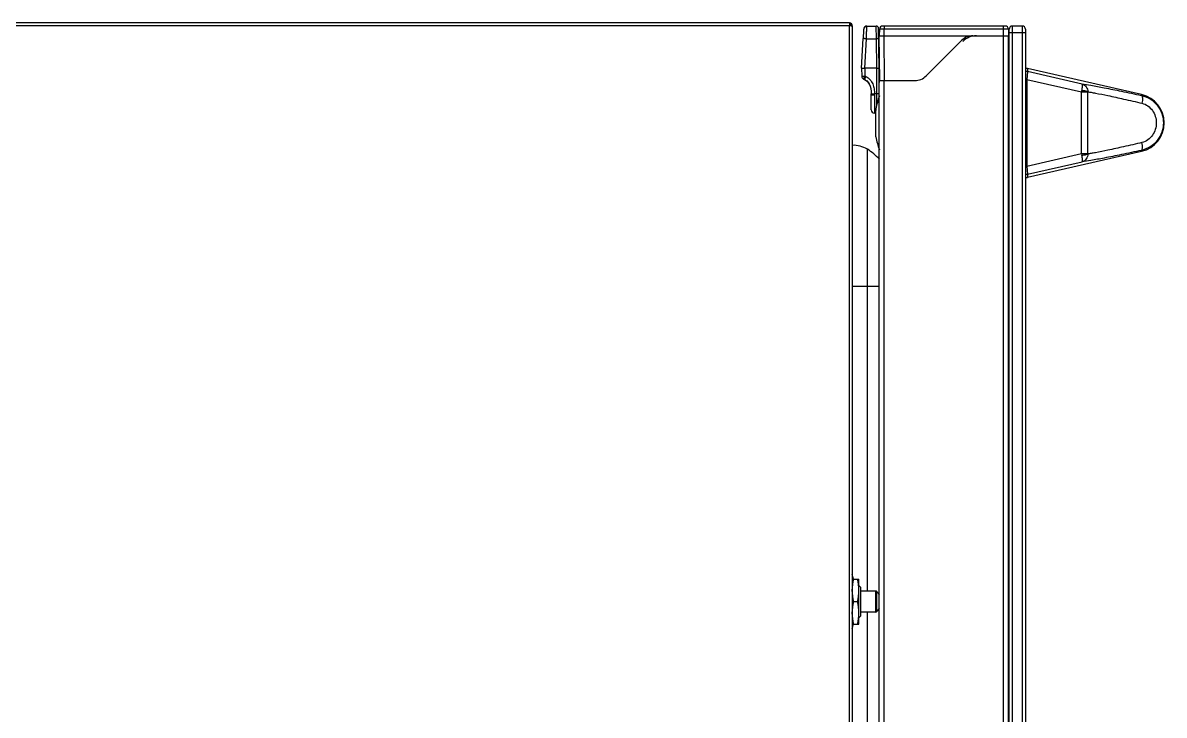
# Model space of a CAD drawing. Header units: millimetres. Extents: x 406 to 4339, y 342 to 2993.
# Drawn here: x 3985 to 4338.6, y 1761.3 to 1975.8 of the extents above; entities that cross this region are included whole.
import ezdxf

# ---------------------------------------------------------------- set-up
doc = ezdxf.new("R2010")
doc.units = ezdxf.units.MM
doc.header["$LTSCALE"] = 256.666667
doc.layers.get('0').update_dxf_attribs({"linetype": 'CONTINUOUS'})
doc.layers.add('ASSI', color=7, linetype='CONTINUOUS')
doc.layers.add('GEOM', color=7, linetype='CONTINUOUS')

msp = doc.modelspace()

# ---------------------------------------------------------------- linework, layer by layer
at = {"color": 7, "linetype": 'Continuous'}
for p, q in [((4241.14, 1975.77), (3692.74, 1975.77)), ((4241.6, 1974.87), (4241.04, 1974.87)), ((4241.14, 1975.77), (4241.14, 1974.87)), ((4241.6, 1975.58), (4241.14, 1974.99)), ((4241.6, 1974.87), (4241.94, 1974.87)), ((4241.94, 1974.77), (4241.94, 1574.67)), ((4245.45, 1973.2), (4245.43, 1972.89)), ((4245.47, 1973.44), (4245.45, 1973.2)), ((4245.48, 1973.55), (4245.47, 1973.44)), ((4245.49, 1973.71), (4245.48, 1973.63)), ((4245.48, 1973.63), (4245.48, 1973.55)), ((4245.5, 1973.77), (4245.49, 1973.71)), ((4245.51, 1973.89), (4245.5, 1973.83)), ((4245.5, 1973.83), (4245.5, 1973.77)), ((4245.53, 1973.97), (4245.51, 1973.89)), ((4245.55, 1974.07), (4245.53, 1973.97)), ((4245.6, 1974.2), (4245.55, 1974.07)), ((4245.68, 1974.33), (4245.6, 1974.2)), ((4245.78, 1974.46), (4245.68, 1974.33)), ((4245.92, 1974.57), (4245.78, 1974.46)), ((4246.08, 1974.67), (4245.92, 1974.57)), ((4246.26, 1974.73), (4246.08, 1974.67)), ((4246.46, 1974.77), (4246.26, 1974.73)), ((4246.5, 1974.77), (4246.46, 1974.77)), ((4246.5, 1974.77), (4249.38, 1974.77)), ((4250.34, 1961.77), (4250.13, 1974.03)), ((4250.38, 1973.78), (4250.34, 1971.77)), ((4289.34, 1974.77), (4251.38, 1974.77)), ((4290.34, 1973.77), (4290.34, 1633.77)), ((4290.59, 1631.77), (4290.59, 1973.77)), ((4294.59, 1974.77), (4291.59, 1974.77)), ((4295.59, 1973.77), (4295.59, 1631.77)), ((4244.84, 1961.77), (4245.32, 1970.87)), ((4245.37, 1971.85), (4245.32, 1970.87)), ((4245.41, 1972.52), (4245.37, 1971.85)), ((4245.43, 1972.89), (4245.41, 1972.52)), ((4250.46, 1957.87), (4250.34, 1971.77)), ((4250.34, 1634.27), (4250.34, 1971.77)), ((4251.84, 1971.77), (4290.59, 1971.77)), ((4264.86, 1959.33), (4275.83, 1970.3)), ((4288.84, 1971.77), (4290.34, 1971.77)), ((4290.34, 1633.77), (4290.34, 1971.77)), ((4244.84, 1961.77), (4244.89, 1959.23)), ((4249.59, 1961.77), (4245.85, 1961.77)), ((4250.3, 1952.99), (4250.34, 1961.77)), ((4331.6, 1953.54), (4296.2, 1961.63)), ((4245.48, 1958.33), (4245.8, 1958.19)), ((4245.8, 1958.19), (4246.27, 1957.91)), ((4245.89, 1958.15), (4246.08, 1958.02)), ((4246.27, 1957.91), (4246.76, 1957.45)), ((4246.3, 1957.88), (4246.34, 1957.85)), ((4246.34, 1957.85), (4246.81, 1957.38)), ((4246.76, 1957.45), (4247.17, 1956.86)), ((4246.81, 1957.38), (4247.2, 1956.8)), ((4247.17, 1956.86), (4247.47, 1956.17)), ((4247.2, 1956.8), (4247.49, 1956.12)), ((4247.47, 1956.17), (4247.68, 1955.39)), ((4247.49, 1956.12), (4247.69, 1955.37)), ((4250.34, 1957.87), (4261.32, 1957.87)), ((4247.68, 1955.39), (4247.8, 1954.54)), ((4247.8, 1954.54), (4247.84, 1953.73)), ((4247.84, 1953.73), (4247.84, 1953.68)), ((4247.84, 1948.77), (4247.84, 1953.73)), ((4247.84, 1953.68), (4247.84, 1953.55)), ((4249.24, 1947.77), (4248.84, 1947.77)), ((4296.2, 1927.91), (4331.6, 1935.99)), ((4242.36, 1803.47), (4244.04, 1803.47)), ((4244.04, 1803.45), (4244.04, 1803.47)), ((4244.04, 1789.48), (4244.04, 1803.45)), ((4244.54, 1800.97), (4244.04, 1801.47)), ((4244.54, 1800.97), (4244.54, 1791.97)), ((4242.44, 1796.47), (4243.54, 1796.47)), ((4242.36, 1789.47), (4244.04, 1789.47)), ((4244.54, 1791.97), (4244.04, 1791.47)), ((4244.04, 1789.48), (4244.04, 1789.47))]:
    msp.add_line(p, q, dxfattribs=at)
at = {"color": 9, "linetype": 'Continuous'}
for p, q in [((4241.04, 1974.87), (3692.84, 1974.87)), ((4241.04, 1974.87), (4241.04, 1574.67)), ((4249.43, 1970.84), (4249.38, 1974.77)), ((4251.84, 1971.77), (4251.88, 1973.78)), ((4251.88, 1974.77), (4251.88, 1973.78)), ((4288.84, 1973.78), (4251.88, 1973.78)), ((4288.84, 1971.77), (4288.84, 1974.77)), ((4291.59, 1630.77), (4291.59, 1974.77)), ((4294.59, 1974.77), (4294.59, 1630.77)), ((4245.85, 1961.77), (4246.32, 1970.84)), ((4246.32, 1970.84), (4249.43, 1970.84)), ((4249.59, 1961.77), (4249.43, 1970.84)), ((4251.96, 1957.87), (4251.84, 1971.77)), ((4290.59, 1972.77), (4295.59, 1972.77)), ((4245.85, 1961.77), (4245.89, 1959.24)), ((4249.56, 1953.74), (4249.59, 1961.77)), ((4296.2, 1960.67), (4296.09, 1958.14)), ((4296.2, 1961.63), (4296.2, 1960.67)), ((4313.16, 1956.8), (4296.2, 1960.67)), ((4296.09, 1958.14), (4295.59, 1958.14)), ((4312.99, 1954.28), (4296.09, 1958.14)), ((4296.09, 1958.14), (4296.09, 1931.4)), ((4247.84, 1953.73), (4247.84, 1953.73)), ((4249.56, 1953.74), (4248.84, 1953.74)), ((4248.84, 1953.45), (4248.84, 1947.77)), ((4249.54, 1950.27), (4249.56, 1953.74)), ((4314.92, 1954.28), (4312.99, 1954.28)), ((4312.99, 1935.26), (4312.99, 1954.28)), ((4314.92, 1935.26), (4314.92, 1954.28)), ((4331.6, 1953.54), (4331.54, 1953.27)), ((4246.64, 1799.72), (4246.64, 1936.61)), ((4296.09, 1931.4), (4312.99, 1935.26)), ((4312.99, 1935.26), (4314.92, 1935.26)), ((4331.6, 1935.99), (4331.54, 1936.26)), ((4296.09, 1931.4), (4295.59, 1931.4)), ((4296.09, 1931.4), (4296.2, 1928.86)), ((4296.2, 1928.86), (4313.16, 1932.73)), ((4296.2, 1928.86), (4296.2, 1927.91)), ((4241.94, 1894.14), (4250.34, 1894.14)), ((4249.24, 1793.22), (4249.24, 1799.72)), ((4249.6, 1793.36), (4249.6, 1799.57)), ((4246.64, 1699.27), (4246.64, 1793.22))]:
    msp.add_line(p, q, dxfattribs=at)
at = {"color": 7, "linetype": 'Continuous'}
for centre, radius, start, end in [((4241.04, 1974.87), 0.9, 0, 83.6203), ((4246.51, 1973.77), 1, 90.4541, 176.9982), ((4249.38, 1974.02), 0.75, 1.001, 90), ((4251.38, 1973.77), 1, 90, 179), ((4289.34, 1973.77), 1, 0, 89.9998), ((4291.59, 1973.77), 1, 90, 180), ((4294.59, 1973.77), 1, 0, 90), ((4279.36, 1966.77), 5, 90, 135), ((4280.44, 1965.77), 6, 90.0003, 135), ((4250.54, 1965.02), 0.25, 180.9962, 218.1097), ((4245.89, 1959.24), 1, 180.9941, 245.722), ((4261.32, 1962.87), 5, 270, 315), ((4250.82, 1957.27), 0.5, 164.5487, 167.2196), ((4329.59, 1944.77), 9, 282.8697, 77.1303), ((4248.84, 1948.77), 1, 180, 270), ((4242.4, 1929.82), 8, 58.0041, 93.2946), ((4237.26, 1921.6), 17.7, 42.3058, 58.0041), ((4249.24, 1799.22), 0.5, 45.026, 90), ((4246.06, 1796.03), 5, 30.744, 45.026), ((4249.24, 1793.72), 0.5, 270, 314.974), ((4246.06, 1796.9), 5, 314.974, 329.256)]:
    msp.add_arc(centre, radius, start, end, dxfattribs=at)
at = {"color": 9, "linetype": 'Continuous'}
for centre, radius, start, end in [((4174.56, 1801.01), 173.56, 65.6185, 65.7351), ((4296.09, 1960.19), 0.5, 77.1361, 179.9664), ((4252.47, 1957.26), 2.15, 172.3288, 179.7745), ((4226.23, 1953.45), 22.61, 0.007, 0.733), ((4355.36, 1946.62), 43.06, 169.1269, 169.759), ((4316.97, 1954.28), 2.05, 177.3016, 180.0146), ((4355.02, 1942.85), 42.71, 190.2384, 190.8757), ((4316.97, 1935.26), 2.05, 179.9852, 182.6986), ((4296.09, 1929.35), 0.5, 180.0336, 282.8639)]:
    msp.add_arc(centre, radius, start, end, dxfattribs=at)
at = {"color": 7, "linetype": 'Continuous'}
for centre, start_param, end_param in [((4296.09, 1961.14), -0.224479, 1.570796), ((4296.09, 1928.39), 1.570796, 3.366071)]:
    msp.add_ellipse(centre, major_axis=(0, 0.5), ratio=0.999359, start_param=start_param, end_param=end_param, dxfattribs=at)
for points, knots in [([(4241.6, 1974.87), (4241.62, 1974.86), (4241.71, 1974.85), (4241.79, 1974.83), (4241.85, 1974.82)], [0, 0, 0, 0, 0.299271, 1, 1, 1, 1]), ([(4241.85, 1974.82), (4241.88, 1974.81), (4241.91, 1974.8), (4241.94, 1974.78), (4241.94, 1974.77)], [0, 0, 0, 0, 0.680679, 1, 1, 1, 1]), ([(4250.34, 1971.77), (4250.49, 1971.77), (4250.99, 1971.77), (4251.49, 1971.77), (4251.84, 1971.77)], [0, 0, 0, 0, 0.29288, 1, 1, 1, 1]), ([(4244.84, 1961.77), (4244.75, 1961.77), (4245.51, 1961.77), (4245.61, 1961.77), (4245.85, 1961.77)], [0, 0, 0, 0, 0.291528, 1, 1, 1, 1]), ([(4249.59, 1961.77), (4249.69, 1961.77), (4249.94, 1961.77), (4250.19, 1961.77), (4250.34, 1961.77)], [0, 0, 0, 0, 0.382731, 1, 1, 1, 1]), ([(4242.44, 1796.47), (4242.14, 1797.61), (4241.76, 1799.97), (4242.14, 1802.33), (4242.44, 1803.47)], [0, 0, 0, 0, 0.5, 1, 1, 1, 1]), ([(4243.54, 1796.47), (4243.84, 1797.61), (4244.23, 1799.97), (4243.84, 1802.33), (4243.54, 1803.47)], [0, 0, 0, 0, 0.5, 1, 1, 1, 1]), ([(4242.44, 1789.47), (4242.14, 1790.61), (4241.76, 1792.97), (4242.14, 1795.33), (4242.44, 1796.47)], [0, 0, 0, 0, 0.5, 1, 1, 1, 1]), ([(4243.54, 1789.47), (4243.84, 1790.61), (4244.23, 1792.97), (4243.84, 1795.33), (4243.54, 1796.47)], [0, 0, 0, 0, 0.5, 1, 1, 1, 1])]:
    msp.add_open_spline(points, degree=3, knots=knots, dxfattribs=at)
at = {"color": 9, "linetype": 'Continuous'}
for points, knots in [([(4246.32, 1970.84), (4246.33, 1971.09), (4246.35, 1971.6), (4246.38, 1972.33), (4246.41, 1973), (4246.43, 1973.58), (4246.45, 1974.01), (4246.47, 1974.29), (4246.48, 1974.46), (4246.49, 1974.58), (4246.49, 1974.68), (4246.5, 1974.73), (4246.5, 1974.77), (4246.51, 1974.77)], [0, 0, 0, 0, 0.195851, 0.383692, 0.556476, 0.707714, 0.831723, 0.88201, 0.923839, 0.956802, 0.980603, 0.995016, 1, 1, 1, 1]), ([(4251.88, 1973.78), (4251.69, 1973.79), (4251.41, 1973.79), (4251.06, 1973.79), (4250.83, 1973.79), (4250.67, 1973.79), (4250.56, 1973.79), (4250.5, 1973.79), (4250.45, 1973.79), (4250.41, 1973.79), (4250.39, 1973.78), (4250.38, 1973.79), (4250.38, 1973.78)], [0, 0, 0, 0, 0.382583, 0.555423, 0.70692, 0.831259, 0.881702, 0.923666, 0.956733, 0.980603, 0.995042, 1, 1, 1, 1]), ([(4290.34, 1973.77), (4290.34, 1973.77), (4290.33, 1973.77), (4290.31, 1973.77), (4290.27, 1973.77), (4290.22, 1973.77), (4290.16, 1973.77), (4290.05, 1973.78), (4289.89, 1973.78), (4289.67, 1973.78), (4289.31, 1973.78), (4289.03, 1973.78), (4288.84, 1973.78)], [0, 0, 0, 0, 0.004954, 0.019386, 0.043253, 0.076319, 0.118282, 0.168726, 0.293067, 0.44457, 0.617415, 1, 1, 1, 1]), ([(4246.32, 1970.84), (4246.19, 1970.84), (4246.01, 1970.85), (4245.77, 1970.86), (4245.62, 1970.87), (4245.5, 1970.87), (4245.41, 1970.88), (4245.36, 1970.87), (4245.32, 1970.88), (4245.32, 1970.87)], [0, 0, 0, 0, 0.382606, 0.555381, 0.706798, 0.83114, 0.923527, 0.980475, 1, 1, 1, 1]), ([(4250.18, 1970.84), (4250.18, 1970.84), (4250.15, 1970.83), (4250.12, 1970.84), (4250.05, 1970.84), (4249.96, 1970.84), (4249.85, 1970.84), (4249.67, 1970.84), (4249.53, 1970.84), (4249.43, 1970.84)], [0, 0, 0, 0, 0.019526, 0.07648, 0.168879, 0.293232, 0.44466, 0.617436, 1, 1, 1, 1]), ([(4250.34, 1964.28), (4250.33, 1964.28), (4250.32, 1964.27), (4250.3, 1964.28), (4250.3, 1964.28)], [0, 0, 0, 0, 0.747834, 1, 1, 1, 1]), ([(4244.89, 1959.23), (4244.89, 1959.23), (4244.93, 1959.22), (4244.97, 1959.23), (4245.07, 1959.22), (4245.19, 1959.23), (4245.34, 1959.23), (4245.58, 1959.23), (4245.76, 1959.24), (4245.89, 1959.24)], [0, 0, 0, 0, 0.019211, 0.076131, 0.168516, 0.292904, 0.444388, 0.617241, 1, 1, 1, 1]), ([(4246.21, 1959.09), (4246.69, 1958.88), (4247.54, 1958.22), (4248.36, 1956.85), (4248.76, 1955.32), (4248.83, 1954.27), (4248.84, 1953.74)], [0, 0, 0, 0, 0.249175, 0.498991, 0.749327, 1, 1, 1, 1]), ([(4313.07, 1954.74), (4313.12, 1955), (4313.2, 1955.48), (4313.27, 1956.1), (4313.27, 1956.51), (4313.23, 1956.72), (4313.19, 1956.79), (4313.16, 1956.8)], [0, 0, 0, 0, 0.376992, 0.686823, 0.898044, 0.9615, 1, 1, 1, 1]), ([(4313.16, 1956.8), (4314.06, 1956.71), (4316.35, 1956.34), (4320.42, 1955.59), (4325.64, 1954.54), (4329.48, 1953.72), (4331.54, 1953.27)], [0, 0, 0, 0, 0.14537, 0.371326, 0.662501, 1, 1, 1, 1]), ([(4313.16, 1956.8), (4313.41, 1956.74), (4313.9, 1956.52), (4314.67, 1955.76), (4314.93, 1954.92), (4314.92, 1954.37)], [0, 0, 0, 0, 0.241694, 0.489642, 1, 1, 1, 1]), ([(4247.84, 1953.73), (4247.85, 1953.73), (4247.88, 1953.73), (4247.93, 1953.73), (4248.02, 1953.73), (4248.2, 1953.73), (4248.48, 1953.74), (4248.71, 1953.74), (4248.84, 1953.74)], [0, 0, 0, 0, 0.021292, 0.07959, 0.172705, 0.297177, 0.620043, 1, 1, 1, 1]), ([(4247.84, 1953.51), (4247.84, 1953.5), (4247.88, 1953.49), (4247.93, 1953.48), (4248.02, 1953.48), (4248.14, 1953.47), (4248.29, 1953.46), (4248.53, 1953.46), (4248.72, 1953.45), (4248.84, 1953.45)], [0, 0, 0, 0, 0.021664, 0.079147, 0.171593, 0.295706, 0.446692, 0.618879, 1, 1, 1, 1]), ([(4250.31, 1953.74), (4250.31, 1953.74), (4250.28, 1953.75), (4250.25, 1953.74), (4250.17, 1953.74), (4250.08, 1953.74), (4249.97, 1953.74), (4249.79, 1953.74), (4249.65, 1953.74), (4249.56, 1953.74)], [0, 0, 0, 0, 0.019256, 0.076153, 0.168555, 0.292945, 0.444433, 0.617283, 1, 1, 1, 1]), ([(4314.92, 1954.37), (4314.85, 1954.43), (4314.62, 1954.52), (4314.2, 1954.62), (4313.67, 1954.7), (4313.28, 1954.73), (4313.07, 1954.74)], [0, 0, 0, 0, 0.149155, 0.379617, 0.672353, 1, 1, 1, 1]), ([(4314.92, 1954.37), (4315.26, 1954.34), (4316.07, 1954.22), (4318.14, 1953.86), (4321.51, 1953.18), (4326.3, 1952.12), (4329.82, 1951.29), (4331.72, 1950.84)], [0, 0, 0, 0, 0.060053, 0.142451, 0.367923, 0.66034, 1, 1, 1, 1]), ([(4331.54, 1953.27), (4332.48, 1953.07), (4334.32, 1952.32), (4336.56, 1950.35), (4338.02, 1947.73), (4338.53, 1944.77), (4338.02, 1941.81), (4336.56, 1939.19), (4334.32, 1937.21), (4332.48, 1936.47), (4331.54, 1936.26)], [0, 0, 0, 0, 0.123777, 0.248768, 0.374303, 0.5, 0.625697, 0.751232, 0.876223, 1, 1, 1, 1]), ([(4331.54, 1953.27), (4331.64, 1953.24), (4331.75, 1953.05), (4331.82, 1952.77), (4331.87, 1952.33), (4331.85, 1951.68), (4331.77, 1951.13), (4331.72, 1950.84)], [0, 0, 0, 0, 0.128582, 0.226402, 0.347518, 0.64871, 1, 1, 1, 1]), ([(4331.72, 1950.84), (4332.36, 1950.69), (4333.6, 1950.12), (4335.04, 1948.67), (4335.95, 1946.81), (4336.25, 1944.77), (4335.95, 1942.72), (4335.04, 1940.87), (4333.6, 1939.41), (4332.36, 1938.85), (4331.72, 1938.69)], [0, 0, 0, 0, 0.122574, 0.247591, 0.373646, 0.5, 0.626354, 0.752409, 0.877426, 1, 1, 1, 1]), ([(4331.72, 1938.69), (4329.82, 1938.24), (4326.3, 1937.42), (4321.51, 1936.36), (4318.14, 1935.67), (4316.07, 1935.31), (4315.26, 1935.19), (4314.92, 1935.16)], [0, 0, 0, 0, 0.33966, 0.632077, 0.857549, 0.939947, 1, 1, 1, 1]), ([(4331.54, 1936.26), (4331.64, 1936.29), (4331.75, 1936.49), (4331.82, 1936.76), (4331.87, 1937.2), (4331.85, 1937.86), (4331.77, 1938.4), (4331.72, 1938.69)], [0, 0, 0, 0, 0.128582, 0.226402, 0.347518, 0.648711, 1, 1, 1, 1]), ([(4313.07, 1934.79), (4313.28, 1934.8), (4313.67, 1934.83), (4314.2, 1934.91), (4314.62, 1935.01), (4314.85, 1935.1), (4314.92, 1935.16)], [0, 0, 0, 0, 0.327647, 0.620383, 0.850845, 1, 1, 1, 1]), ([(4313.16, 1932.73), (4313.19, 1932.74), (4313.23, 1932.81), (4313.27, 1933.02), (4313.27, 1933.44), (4313.2, 1934.06), (4313.12, 1934.53), (4313.07, 1934.79)], [0, 0, 0, 0, 0.03851, 0.101962, 0.313181, 0.623012, 1, 1, 1, 1]), ([(4331.54, 1936.26), (4329.48, 1935.81), (4325.64, 1934.99), (4320.42, 1933.94), (4316.35, 1933.19), (4314.06, 1932.83), (4313.16, 1932.73)], [0, 0, 0, 0, 0.337499, 0.628674, 0.85463, 1, 1, 1, 1]), ([(4314.92, 1935.16), (4314.93, 1934.62), (4314.67, 1933.77), (4313.9, 1933.01), (4313.41, 1932.79), (4313.16, 1932.73)], [0, 0, 0, 0, 0.51036, 0.758308, 1, 1, 1, 1])]:
    msp.add_open_spline(points, degree=3, knots=knots, dxfattribs=at)
for points in [[(4250.34, 1964.49), (4250.31, 1964.43), (4250.3, 1964.35), (4250.3, 1964.28)], [(4245.48, 1958.33), (4245.62, 1958.63), (4245.75, 1958.94), (4245.89, 1959.24)], [(4245.8, 1958.19), (4245.94, 1958.49), (4246.07, 1958.79), (4246.21, 1959.09)]]:
    msp.add_open_spline(points, degree=3, dxfattribs=at)
at = {"layer": 'ASSI', "color": 9, "linetype": 'Continuous'}
for p, q in [((4288.84, 1633.77), (4288.84, 1971.77)), ((4249.28, 1940.45), (4249.28, 1949.08))]:
    msp.add_line(p, q, dxfattribs=at)
at = {"layer": 'ASSI', "color": 3, "linetype": 'Continuous'}
msp.add_line((4250.34, 1647.67), (4250.34, 1957.87), dxfattribs=at)
at = {"layer": 'ASSI', "color": 7, "linetype": 'Continuous'}
for p, q in [((4249.28, 1949.08), (4249.24, 1948.56)), ((4249.24, 1940.97), (4249.24, 1948.54)), ((4249.28, 1940.45), (4249.24, 1940.97)), ((4249.24, 1799.72), (4244.54, 1799.72)), ((4249.24, 1793.22), (4244.54, 1793.22))]:
    msp.add_line(p, q, dxfattribs=at)
for centre, radius, start, end in [((4273.91, 1944.77), 25, 160.4883, 170.0581), ((4329.59, 1944.77), 9, 282.8601, 77.1399), ((4273.91, 1944.77), 25, 189.9419, 199.5117), ((4218.38, 1796.47), 25, 16.2734, 19.5117), ((4218.38, 1796.47), 25, 340.4883, 343.7266)]:
    msp.add_arc(centre, radius, start, end, dxfattribs=at)
at = {"layer": 'GEOM', "color": 7, "linetype": 'Continuous'}
for p, q in [((4245.56, 1974.08), (4245.53, 1973.97)), ((4245.61, 1974.21), (4245.56, 1974.08)), ((4245.68, 1974.34), (4245.61, 1974.21)), ((4245.79, 1974.46), (4245.68, 1974.34)), ((4245.92, 1974.58), (4245.79, 1974.46)), ((4246.08, 1974.67), (4245.92, 1974.58)), ((4246.23, 1974.72), (4246.08, 1974.67)), ((4251.88, 1974.77), (4251.38, 1974.77)), ((4245.48, 1958.33), (4245.8, 1958.19)), ((4246.3, 1957.88), (4246.34, 1957.85)), ((4246.3, 1957.88), (4246.76, 1957.45)), ((4246.34, 1957.85), (4246.81, 1957.38)), ((4246.76, 1957.45), (4247.17, 1956.86)), ((4246.81, 1957.38), (4247.2, 1956.8)), ((4247.17, 1956.86), (4247.47, 1956.17)), ((4247.2, 1956.8), (4247.49, 1956.12)), ((4247.47, 1956.17), (4247.68, 1955.39)), ((4247.49, 1956.12), (4247.69, 1955.37)), ((4247.68, 1955.39), (4247.69, 1955.37))]:
    msp.add_line(p, q, dxfattribs=at)
at = {"layer": 'GEOM', "color": 9, "linetype": 'Continuous'}
for p, q in [((4250.36, 1970.37), (4250.34, 1970.37)), ((4250.34, 1959.47), (4250.45, 1959.47)), ((4251.84, 1647.67), (4251.84, 1957.87))]:
    msp.add_line(p, q, dxfattribs=at)
at = {"layer": 'GEOM', "color": 3, "linetype": 'Continuous'}
msp.add_line((4279.36, 1971.77), (4288.84, 1971.77), dxfattribs=at)
at = {"layer": 'GEOM', "color": 7, "linetype": 'Continuous'}
for centre, radius, start, end in [((4249.38, 1974.02), 0.75, 1.001, 90), ((4251.38, 1973.77), 1, 90, 179), ((4250.54, 1965.02), 0.25, 203.2463, 218.1097), ((4250.82, 1957.27), 0.5, 164.5487, 167.2196)]:
    msp.add_arc(centre, radius, start, end, dxfattribs=at)

doc.saveas('drawing.dxf')
